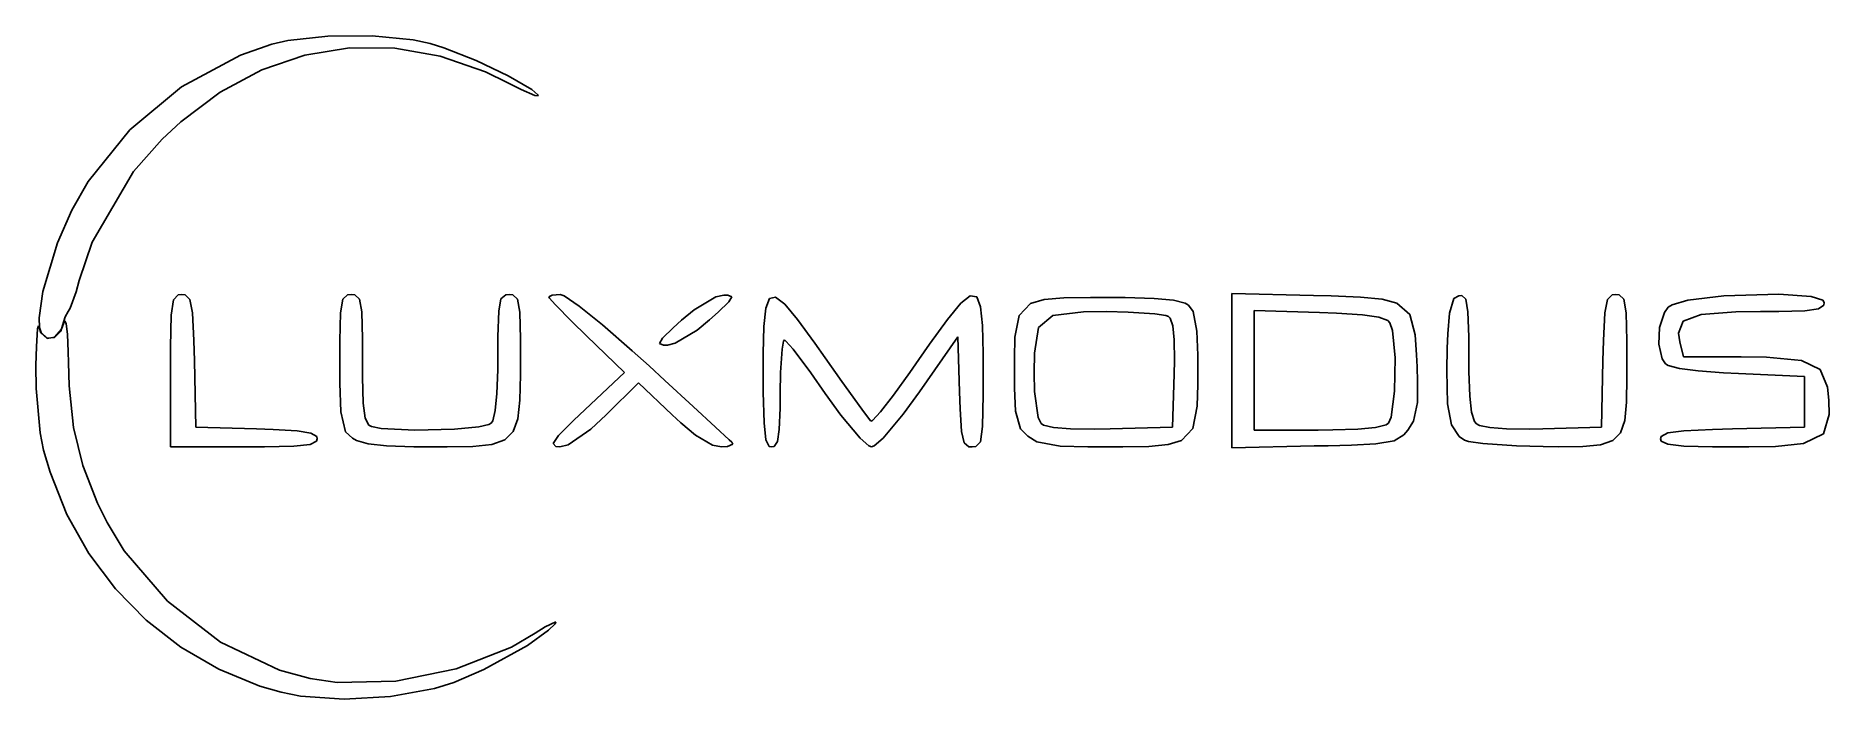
# Model space of a CAD drawing. Extents: x 2 to 320, y 2 to 119.
import ezdxf

# ---------------------------------------------------------------- set-up
doc = ezdxf.new("R2010")
doc.units = 0

msp = doc.modelspace()

# ---------------------------------------------------------------- linework, layer by layer
for p, q in [((38.385891, 115.768544), (43.931501, 117.731679)), ((43.931501, 117.731679), (46.793302, 118.391187)), ((46.793302, 118.391187), (53.875481, 119.159992)), ((53.875481, 119.159992), (61.695734, 119.190938)), ((61.695734, 119.190938), (68.966032, 118.478926)), ((68.966032, 118.478926), (71.992438, 117.842718)), ((71.992438, 117.842718), (74.43916, 117.085222)), ((27.960236, 110.132054), (38.385891, 115.768544)), ((49.81834, 115.776886), (42.148764, 113.154946)), ((57.703878, 117.066996), (49.81834, 115.776886)), ((65.717374, 117.010878), (57.703878, 117.066996)), ((73.770825, 115.594135), (65.717374, 117.010878)), ((81.776226, 112.802367), (73.770825, 115.594135)), ((74.43916, 117.085222), (80.171634, 114.821248)), ((80.171634, 114.821248), (85.830463, 112.126443)), ((42.148764, 113.154946), (34.783154, 109.215574)), ((85.733408, 110.88635), (81.776226, 112.802367)), ((85.830463, 112.126443), (89.984827, 109.682182)), ((18.810199, 102.537474), (27.960236, 110.132054)), ((34.783154, 109.215574), (27.809513, 103.973167)), ((88.121232, 109.673966), (85.733408, 110.88635)), ((90.543413, 108.643356), (88.121232, 109.673966)), ((89.984827, 109.682182), (91.050703, 108.766935)), ((91.13072, 108.58301), (90.543413, 108.643356)), ((91.050703, 108.766935), (91.13072, 108.58301)), ((11.401616, 93.37145), (18.810199, 102.537474)), ((27.809513, 103.973167), (24.497182, 100.867824)), ((24.497182, 100.867824), (19.435905, 95.134984)), ((8.495944, 88.319974), (11.401616, 93.37145)), ((19.435905, 95.134984), (12.097264, 82.607834)), ((5.957003, 82.518308), (8.495944, 88.319974)), ((12.097264, 82.607834), (9.828396, 75.828028)), ((3.348799, 73.874813), (5.957003, 82.518308)), ((2.70587, 69.229746), (3.348799, 73.874813)), ((9.27412, 73.847169), (8.237196, 70.9167)), ((9.828396, 75.828028), (9.27412, 73.847169)), ((26.527896, 72.421202), (27.349527, 73.271341)), ((27.349527, 73.271341), (27.968265, 73.328028)), ((27.968265, 73.328028), (28.579618, 73.271231)), ((28.579618, 73.271231), (29.415321, 72.490806)), ((56.537341, 72.522425), (57.371896, 73.277358)), ((57.371896, 73.277358), (58, 73.328028)), ((58, 73.328028), (58.626556, 73.278432)), ((58.626556, 73.278432), (59.460289, 72.551444)), ((84.542535, 72.582716), (85.375289, 73.279591)), ((85.375289, 73.279591), (86, 73.328028)), ((86, 73.328028), (86.626868, 73.278223)), ((86.626868, 73.278223), (87.460768, 72.545802)), ((93, 72.93445), (93.594327, 73.212414)), ((93.594327, 73.212414), (95.02324, 73.328028)), ((95.02324, 73.328028), (95.710609, 73.092456)), ((95.710609, 73.092456), (98.386386, 71.30554)), ((122.615562, 72.938739), (124, 73.262649)), ((124, 73.262649), (124.735531, 73.245605)), ((124.735531, 73.245605), (125.416717, 72.944478)), ((165.995934, 71.796114), (167.692084, 73.139622)), ((167.692084, 73.139622), (168.829188, 72.941349)), ((214, 59.865457), (214, 73.550434)), ((214, 73.550434), (228.477437, 73.176079)), ((228.477437, 73.176079), (231.652859, 73.092206)), ((231.652859, 73.092206), (236.83344, 72.889136)), ((253.339243, 72.635599), (254.25, 73.140099)), ((254.25, 73.140099), (254.778971, 73.176339)), ((254.778971, 73.176339), (255.498266, 72.521592)), ((280.584679, 72.490806), (281.420382, 73.271231)), ((281.420382, 73.271231), (282.031735, 73.328028)), ((282.031735, 73.328028), (282.646796, 73.274757)), ((282.646796, 73.274757), (283.466477, 72.506297)), ((294.827392, 72.319758), (301.200062, 73.116456)), ((301.200062, 73.116456), (310.913645, 73.410034)), ((310.913645, 73.410034), (316.663716, 72.979729)), ((7.882262, 70.328028), (7.311773, 69.390776)), ((8.237196, 70.9167), (7.882262, 70.328028)), ((26.132213, 69.707276), (26.527896, 72.421202)), ((29.415321, 72.490806), (29.873763, 70.09672)), ((29.873763, 70.09672), (30.121437, 65.219511)), ((56.008485, 65.135547), (56.134905, 70.119216)), ((56.134905, 70.119216), (56.537341, 72.522425)), ((59.460289, 72.551444), (59.863674, 70.253562)), ((59.863674, 70.253562), (59.991294, 65.504194)), ((84.00897, 65.901466), (84.138021, 70.398341)), ((84.138021, 70.398341), (84.542535, 72.582716)), ((87.460768, 72.545802), (87.863961, 70.227442)), ((87.863961, 70.227442), (87.991338, 65.43252)), ((93.136973, 72.72239), (93, 72.93445)), ((94.150182, 71.597991), (93.136973, 72.72239)), ((97.105266, 68.58581), (94.150182, 71.597991)), ((98.386386, 71.30554), (102.5266, 67.981277)), ((116.527382, 68.783216), (118.760392, 70.627772)), ((118.760392, 70.627772), (122.615562, 72.938739)), ((123.012343, 70.201237), (121.5, 68.845882)), ((124.900155, 72.031863), (123.012343, 70.201237)), ((125.416717, 72.944478), (124.900155, 72.031863)), ((131.119779, 67.690981), (131.446795, 70.942809)), ((131.446795, 70.942809), (132.09931, 72.667415)), ((132.09931, 72.667415), (133.186836, 72.886903)), ((133.186836, 72.886903), (134.818887, 71.623375)), ((134.818887, 71.623375), (137.104978, 68.898934)), ((163.63037, 68.930069), (165.995934, 71.796114)), ((168.829188, 72.941349), (169.517613, 71.182051)), ((169.517613, 71.182051), (169.867729, 67.842483)), ((176.342807, 69.652068), (178.382432, 71.749712)), ((178.382432, 71.749712), (180.787915, 72.440419)), ((180.787915, 72.440419), (184.257237, 72.747008)), ((187.726269, 70.28136), (182.339793, 69.647494)), ((184.257237, 72.747008), (188.985188, 72.825528)), ((191.821429, 70.312715), (187.726269, 70.28136)), ((188.985188, 72.825528), (191.88202, 72.828028)), ((195.681204, 70.242204), (191.821429, 70.312715)), ((191.88202, 72.828028), (195.14923, 72.810309)), ((195.14923, 72.810309), (200.264689, 72.658974)), ((200.411145, 69.938443), (195.681204, 70.242204)), ((200.264689, 72.658974), (203.712518, 72.331826)), ((202.333108, 69.643828), (200.411145, 69.938443)), ((203.712518, 72.331826), (205.761906, 71.803324)), ((205.761906, 71.803324), (206.346305, 71.455583)), ((206.346305, 71.455583), (207.171184, 70.336864)), ((207.171184, 70.336864), (207.830816, 66.851099)), ((229.538252, 70.164081), (218, 70.500134)), ((218, 70.500134), (218, 59.914081)), ((232.600151, 70.05822), (229.538252, 70.164081)), ((237.207301, 69.774313), (232.600151, 70.05822)), ((236.83344, 72.889136), (240.637871, 72.51199)), ((240.637871, 72.51199), (243.287187, 71.808392)), ((243.287187, 71.808392), (245.578845, 69.807575)), ((252.297907, 66.394356), (252.568099, 70.041829)), ((252.568099, 70.041829), (253.339243, 72.635599)), ((255.498266, 72.521592), (255.863022, 70.308815)), ((255.863022, 70.308815), (255.98963, 65.831929)), ((279.878563, 65.219511), (280.126237, 70.09672)), ((280.126237, 70.09672), (280.584679, 72.490806)), ((283.466477, 72.506297), (283.864411, 70.094637)), ((283.864411, 70.094637), (283.99121, 65.127004)), ((289.808993, 67.520097), (290.658536, 70.156988)), ((290.658536, 70.156988), (291.33485, 71.092314)), ((291.33485, 71.092314), (292.062462, 71.5458)), ((292.062462, 71.5458), (294.827392, 72.319758)), ((303.326985, 70.278937), (297.200345, 69.797713)), ((307.69113, 70.328028), (303.326985, 70.278937)), ((310.962319, 70.340487), (307.69113, 70.328028)), ((315.532482, 70.472421), (310.962319, 70.340487)), ((317.979696, 70.818749), (315.532482, 70.472421)), ((316.663716, 72.979729), (318.717102, 72.351397)), ((318.911966, 71.465515), (317.979696, 70.818749)), ((318.717102, 72.351397), (319, 71.928452)), ((319, 71.928452), (318.911966, 71.465515)), ((2.223859, 64.116), (2.443913, 67.258616)), ((2.443913, 67.258616), (2.62202, 67.798787)), ((2.62202, 67.798787), (2.713393, 67.519573)), ((2.789215, 67.519573), (2.70587, 69.229746)), ((2.713393, 67.519573), (3.030789, 66.547536)), ((3.070029, 66.599466), (2.789215, 67.519573)), ((6.539193, 66.87251), (5.443349, 65.709449)), ((5.464303, 65.820194), (6.676873, 67.22288)), ((6.854199, 67.839512), (6.539193, 66.87251)), ((6.676873, 67.22288), (7.106475, 68.333279)), ((7.311773, 69.390776), (6.854199, 67.839512)), ((7.106475, 68.333279), (7.252391, 68.664896)), ((7.252391, 68.664896), (7.517315, 68.172729)), ((7.517315, 68.172729), (7.728883, 66.295121)), ((26.008265, 64.071845), (26.132213, 69.707276)), ((99.711035, 66.024613), (97.105266, 68.58581)), ((102.5266, 67.981277), (107.806908, 63.380087)), ((113.162024, 65.600069), (115.032522, 67.431381)), ((115.032522, 67.431381), (116.527382, 68.783216)), ((119.284588, 67.034819), (115.397213, 64.704547)), ((121.5, 68.845882), (119.284588, 67.034819)), ((131.008746, 62.889831), (131.119779, 67.690981)), ((137.104978, 68.898934), (140.154622, 64.735682)), ((160.485025, 64.560732), (163.63037, 68.930069)), ((169.867729, 67.842483), (169.989902, 62.903401)), ((175.601133, 65.812374), (176.342807, 69.652068)), ((179.801867, 67.49859), (179.044601, 62.930448)), ((182.339793, 69.647494), (179.801867, 67.49859)), ((202.789728, 69.479145), (202.333108, 69.643828)), ((203.111084, 69.149578), (202.789728, 69.479145)), ((203.574635, 67.787464), (203.111084, 69.149578)), ((203.813779, 65.3399), (203.574635, 67.787464)), ((207.830816, 66.851099), (207.984018, 62.625134)), ((240.098665, 69.349096), (237.207301, 69.774313)), ((241.641936, 68.728496), (240.098665, 69.349096)), ((242.02294, 68.328028), (241.641936, 68.728496)), ((242.472059, 66.98864), (242.02294, 68.328028)), ((242.94335, 62.105452), (242.472059, 66.98864)), ((245.578845, 69.807575), (246.514835, 66.215129)), ((289.662477, 64.521536), (289.808993, 67.520097)), ((294.015652, 68.609106), (293.1406, 66.477124)), ((297.200345, 69.797713), (294.015652, 68.609106)), ((2.136182, 60.788127), (2.223859, 64.116)), ((3.030789, 66.547536), (4.115123, 65.570293)), ((4.126799, 65.605829), (3.070029, 66.599466)), ((4.115123, 65.570293), (5.464303, 65.820194)), ((5.443349, 65.709449), (4.126799, 65.605829)), ((7.728883, 66.295121), (7.866125, 63.218184)), ((26, 59.828028), (26.008265, 64.071845)), ((30.121437, 65.219511), (30.218265, 61.578028)), ((56, 61.384732), (56.008485, 65.135547)), ((59.991294, 65.504194), (60, 61.935017)), ((84, 62.528028), (84.00897, 65.901466)), ((87.991338, 65.43252), (88, 61.828028)), ((106.42207, 59.508356), (99.711035, 66.024613)), ((112.642796, 64.682744), (113.162024, 65.600069)), ((113.305602, 64.38042), (112.642796, 64.682744)), ((114.027382, 64.36645), (113.305602, 64.38042)), ((115.397213, 64.704547), (114.027382, 64.36645)), ((134.331421, 63.686934), (134.05918, 59.514393)), ((134.599341, 65.110767), (134.331421, 63.686934)), ((134.75, 65.298791), (134.599341, 65.110767)), ((135.033325, 65.099832), (134.75, 65.298791)), ((136.282593, 63.66111), (135.033325, 65.099832)), ((139.416992, 59.484841), (136.282593, 63.66111)), ((140.154622, 64.735682), (142, 62.121408)), ((158.585444, 61.818343), (160.485025, 64.560732)), ((165.5, 65.828028), (158.675413, 56.078028)), ((165.786212, 56.078028), (165.5, 65.828028)), ((175.503121, 62.024689), (175.601133, 65.812374)), ((203.845886, 61.629114), (203.813779, 65.3399)), ((246.514835, 66.215129), (246.754076, 62.681966)), ((252.101928, 59.872677), (252.196703, 63.816775)), ((252.196703, 63.816775), (252.297907, 66.394356)), ((255.98963, 65.831929), (256, 62.523797)), ((279.781735, 61.578028), (279.878563, 65.219511)), ((283.99121, 65.127004), (284, 61.399457)), ((290.257686, 61.95329), (289.662477, 64.521536)), ((293.1406, 66.477124), (293.371593, 64.983619)), ((293.371593, 64.983619), (294.038104, 62.328028)), ((2.194555, 56.716562), (2.136182, 60.788127)), ((7.866125, 63.218184), (7.90032, 61.288127)), ((7.90032, 61.288127), (8.026976, 57.158549)), ((30.218265, 61.578028), (30.5, 49.828028)), ((56.009951, 57.646581), (56, 61.384732)), ((60, 61.935017), (60.01406, 58.722173)), ((83.980642, 60.015702), (84, 62.528028)), ((88, 61.828028), (87.996641, 59.092377)), ((107.806908, 63.380087), (110.77324, 60.682027)), ((110.77324, 60.682027), (113.550047, 58.124282)), ((131, 59.901352), (131.008746, 62.889831)), ((142, 62.121408), (144.958305, 57.929511)), ((156.983628, 59.52071), (158.585444, 61.818343)), ((169.989902, 62.903401), (170, 59.828028)), ((175.5, 59.703961), (175.503121, 62.024689)), ((179.044601, 62.930448), (179, 59.4566)), ((203.789728, 59.244458), (203.845886, 61.629114)), ((207.984018, 62.625134), (208, 59.762287)), ((242.869513, 56.210136), (242.94335, 62.105452)), ((246.754076, 62.681966), (246.841161, 60.516784)), ((246.841161, 60.516784), (246.925587, 57.951217)), ((256, 62.523797), (256.017363, 59.698449)), ((279.5, 49.828028), (279.781735, 61.578028)), ((284, 61.399457), (284.001021, 58.672438)), ((290.84553, 61.078028), (290.257686, 61.95329)), ((291.324368, 60.788394), (290.84553, 61.078028)), ((293.3341, 60.25975), (291.324368, 60.788394)), ((294.038104, 62.328028), (304.269052, 62.313286)), ((304.269052, 62.313286), (308.770934, 62.2571)), ((308.770934, 62.2571), (314.97254, 61.671158)), ((314.97254, 61.671158), (318.247715, 60.053935)), ((26, 46.328028), (26, 59.828028)), ((56.153269, 52.572946), (56.009951, 57.646581)), ((60.01406, 58.722173), (60.153942, 54.111065)), ((83.827344, 55.832716), (83.980642, 60.015702)), ((87.996641, 59.092377), (87.899839, 54.625518)), ((99.461035, 52.961395), (106.42207, 59.508356)), ((108.931588, 57.697723), (103.186796, 52.012875)), ((114.891557, 52.012875), (108.931588, 57.697723)), ((113.550047, 58.124282), (118.597037, 53.477861)), ((131.012787, 56.045504), (131, 59.901352)), ((134.05918, 59.514393), (134, 55.828028)), ((142, 55.809292), (139.416992, 59.484841)), ((144.958305, 57.929511), (148.473304, 53.023214)), ((154.06795, 55.498714), (156.983628, 59.52071)), ((170, 59.828028), (169.991692, 55.587204)), ((175.511908, 56.747885), (175.5, 59.703961)), ((179, 59.4566), (179.085149, 56.14539)), ((203.5, 49.828028), (203.789728, 59.244458)), ((207.995739, 57.40161), (207.891242, 53.543078)), ((208, 59.762287), (207.995739, 57.40161)), ((214, 46.18048), (214, 59.865457)), ((218, 59.914081), (218, 49.328028)), ((246.925587, 57.951217), (246.902177, 54.208764)), ((252.256289, 53.97316), (252.101928, 59.872677)), ((256.017363, 59.698449), (256.167709, 55.337451)), ((284.001021, 58.672438), (283.938489, 54.244252)), ((296.64659, 59.812116), (293.3341, 60.25975)), ((301.141853, 59.461707), (296.64659, 59.812116)), ((303.79553, 59.328028), (301.141853, 59.461707)), ((315.5, 58.828028), (303.79553, 59.328028)), ((315.5, 54.328028), (315.5, 58.828028)), ((318.247715, 60.053935), (319.568199, 56.925603)), ((2.917331, 48.853751), (2.194555, 56.716562)), ((8.026976, 57.158549), (8.821929, 49.755767)), ((60.153942, 54.111065), (60.503724, 51.457493)), ((83.52474, 52.806674), (83.827344, 55.832716)), ((87.899839, 54.625518), (87.527538, 51.345257)), ((131.142473, 50.597557), (131.012787, 56.045504)), ((134, 55.828028), (133.985917, 53.186752)), ((144.751029, 51.984015), (142, 55.809292)), ((151.768633, 52.54014), (154.06795, 55.498714)), ((158.675413, 56.078028), (155.781786, 52.119456)), ((165.884382, 53.096275), (165.786212, 56.078028)), ((169.991692, 55.587204), (169.867688, 49.953361)), ((175.671403, 52.661067), (175.511908, 56.747885)), ((179.085149, 56.14539), (179.71692, 51.545874)), ((242.279511, 51.615198), (242.869513, 56.210136)), ((246.902177, 54.208764), (246.212734, 50.892969)), ((256.167709, 55.337451), (256.497639, 52.4755)), ((283.938489, 54.244252), (283.632745, 51.024824)), ((315.5, 49.828028), (315.5, 54.328028)), ((319.568199, 56.925603), (319.7991, 54.644825)), ((319.7991, 54.644825), (319.852092, 52.102248)), ((56.995326, 49.034263), (56.153269, 52.572946)), ((60.503724, 51.457493), (61.13647, 50.207172)), ((82.8, 50.528028), (83.076997, 50.979243)), ((83.076997, 50.979243), (83.52474, 52.806674)), ((87.527538, 51.345257), (86.693268, 49.068407)), ((94.756276, 48.339921), (97.409544, 51.016153)), ((97.409544, 51.016153), (99.461035, 52.961395)), ((103.186796, 52.012875), (100.476603, 49.47934)), ((116.423067, 50.587205), (114.891557, 52.012875)), ((118.597037, 53.477861), (122.567216, 49.826005)), ((133.985917, 53.186752), (133.849198, 49.4042)), ((148.163393, 47.871389), (144.751029, 51.984015)), ((148.473304, 53.023214), (149.814764, 51.211242)), ((149.814764, 51.211242), (150.085444, 50.881231)), ((150.085444, 50.881231), (150.364585, 51.003861)), ((150.364585, 51.003861), (151.768633, 52.54014)), ((155.781786, 52.119456), (152.235243, 47.894997)), ((166.139228, 49.070403), (165.884382, 53.096275)), ((176.57101, 49.534563), (175.671403, 52.661067)), ((179.71692, 51.545874), (180.230594, 50.497434)), ((207.891242, 53.543078), (207.142504, 49.618791)), ((241.8, 50.528028), (242.279511, 51.615198)), ((246.212734, 50.892969), (245.181809, 49.301391)), ((252.957746, 50.255989), (252.256289, 53.97316)), ((256.497639, 52.4755), (257.037665, 50.847936)), ((257.037665, 50.847936), (257.395999, 50.414342)), ((283.632745, 51.024824), (282.895254, 48.823299)), ((319.852092, 52.102248), (318.832381, 48.668623)), ((3.515032, 45.788127), (2.917331, 48.853751)), ((8.821929, 49.755767), (10.454141, 43.019945)), ((30.5, 49.828028), (41.25, 49.544196)), ((41.25, 49.544196), (44.195291, 49.451819)), ((44.195291, 49.451819), (48.452454, 49.201179)), ((48.452454, 49.201179), (50.879285, 48.806113)), ((50.879285, 48.806113), (51.892854, 48.198727)), ((52, 47.794196), (51.882553, 47.382923)), ((51.892854, 48.198727), (52, 47.794196)), ((58.222506, 47.884732), (56.995326, 49.034263)), ((58.943087, 47.474742), (58.222506, 47.884732)), ((61.13647, 50.207172), (61.581787, 49.935017)), ((61.581787, 49.935017), (63.293532, 49.582208)), ((63.293532, 49.582208), (69.267542, 49.291286)), ((69.267542, 49.291286), (76.316445, 49.488291)), ((76.316445, 49.488291), (80.629585, 49.909322)), ((80.629585, 49.909322), (82.38729, 50.30186)), ((82.38729, 50.30186), (82.8, 50.528028)), ((86.693268, 49.068407), (85.210561, 47.611778)), ((93.806137, 46.945371), (94.756276, 48.339921)), ((100.476603, 49.47934), (96.415908, 46.69093)), ((119.021425, 48.405889), (116.423067, 50.587205)), ((122.020546, 46.637641), (119.021425, 48.405889)), ((122.567216, 49.826005), (124.979, 47.611684)), ((131.471829, 47.617246), (131.142473, 50.597557)), ((133.849198, 49.4042), (133.514289, 47.283106)), ((149.698065, 46.519132), (148.163393, 47.871389)), ((152.235243, 47.894997), (150.659746, 46.518414)), ((166.603308, 47.05939), (166.139228, 49.070403)), ((169.867688, 49.953361), (169.472638, 47.237603)), ((177.860784, 48.239675), (176.57101, 49.534563)), ((179.500168, 47.249925), (177.860784, 48.239675)), ((180.230594, 50.497434), (180.687855, 50.201054)), ((180.687855, 50.201054), (182.450085, 49.766199)), ((182.450085, 49.766199), (185.439731, 49.534349)), ((185.439731, 49.534349), (189.77336, 49.496464)), ((189.77336, 49.496464), (192.480594, 49.547434)), ((192.480594, 49.547434), (203.5, 49.828028)), ((207.142504, 49.618791), (205.12009, 47.461038)), ((218, 49.328028), (229.3, 49.328028)), ((229.3, 49.328028), (231.945196, 49.347117)), ((231.945196, 49.347117), (236.322686, 49.498956)), ((236.322686, 49.498956), (239.462809, 49.800408)), ((239.462809, 49.800408), (241.341369, 50.24915)), ((241.341369, 50.24915), (241.8, 50.528028)), ((244.492231, 48.506223), (242.807138, 47.446231)), ((245.181809, 49.301391), (244.492231, 48.506223)), ((254.312552, 48.158095), (252.957746, 50.255989)), ((255.268166, 47.540417), (254.312552, 48.158095)), ((257.395999, 50.414342), (257.885259, 50.151478)), ((257.885259, 50.151478), (259.72857, 49.755712)), ((259.72857, 49.755712), (262.691299, 49.535728)), ((262.691299, 49.535728), (266.733079, 49.494521)), ((266.733079, 49.494521), (269.145999, 49.541897)), ((269.145999, 49.541897), (279.5, 49.828028)), ((282.895254, 48.823299), (281.53748, 47.448824)), ((290, 47.798151), (290.120281, 48.209065)), ((290.115264, 47.385629), (290, 47.798151)), ((290.120281, 48.209065), (291.285509, 48.819746)), ((291.285509, 48.819746), (294.134703, 49.210812)), ((294.134703, 49.210812), (299.209152, 49.456557)), ((299.209152, 49.456557), (302.75, 49.548151)), ((302.75, 49.548151), (315.5, 49.828028)), ((318.832381, 48.668623), (315.32045, 46.952685)), ((4.651857, 41.863624), (3.515032, 45.788127)), ((39, 46.328028), (26, 46.328028)), ((42.646618, 46.341274), (39, 46.328028)), ((47.839849, 46.472089), (42.646618, 46.341274)), ((50.722659, 46.797219), (47.839849, 46.472089)), ((51.882553, 47.382923), (50.722659, 46.797219)), ((61.018076, 46.867028), (58.943087, 47.474742)), ((64.269543, 46.505487), (61.018076, 46.867028)), ((69.095141, 46.345903), (64.269543, 46.505487)), ((72.222506, 46.328028), (69.095141, 46.345903)), ((75.007133, 46.331328), (72.222506, 46.328028)), ((79.553962, 46.426427), (75.007133, 46.331328)), ((82.892948, 46.792181), (79.553962, 46.426427)), ((85.210561, 47.611778), (82.892948, 46.792181)), ((94.283336, 46.427718), (93.806137, 46.945371)), ((94.971003, 46.371231), (94.283336, 46.427718)), ((96.415908, 46.69093), (94.971003, 46.371231)), ((123.625763, 46.328028), (122.020546, 46.637641)), ((124.666722, 46.391846), (123.625763, 46.328028)), ((125.623457, 46.839733), (124.666722, 46.391846)), ((124.979, 47.611684), (125.45, 47.182027)), ((125.45, 47.182027), (125.623457, 46.839733)), ((132.073887, 46.44374), (131.471829, 47.617246)), ((132.5, 46.328028), (132.073887, 46.44374)), ((132.917044, 46.417221), (132.5, 46.328028)), ((133.514289, 47.283106), (132.917044, 46.417221)), ((150.175413, 46.338529), (149.698065, 46.519132)), ((150.659746, 46.518414), (150.175413, 46.338529)), ((167.434094, 46.380858), (166.603308, 47.05939)), ((168.036212, 46.328028), (167.434094, 46.380858)), ((168.653107, 46.385143), (168.036212, 46.328028)), ((169.472638, 47.237603), (168.653107, 46.385143)), ((183.590061, 46.500975), (179.500168, 47.249925)), ((188.498271, 46.342983), (183.590061, 46.500975)), ((191.888278, 46.328028), (188.498271, 46.342983)), ((194.719441, 46.331581), (191.888278, 46.328028)), ((199.346982, 46.418712), (194.719441, 46.331581)), ((202.751278, 46.743012), (199.346982, 46.418712)), ((205.12009, 47.461038), (202.751278, 46.743012)), ((228.590648, 46.504254), (214, 46.18048)), ((231.084699, 46.561029), (228.590648, 46.504254)), ((235.203757, 46.673545), (231.084699, 46.561029)), ((239.539969, 46.895413), (235.203757, 46.673545)), ((242.807138, 47.446231), (239.539969, 46.895413)), ((255.954855, 47.322683), (255.268166, 47.540417)), ((258.515317, 46.927722), (255.954855, 47.322683)), ((264.467895, 46.506972), (258.515317, 46.927722)), ((269.178571, 46.395708), (264.467895, 46.506972)), ((271.857113, 46.379146), (269.178571, 46.395708)), ((276.206945, 46.417601), (271.857113, 46.379146)), ((279.370889, 46.710542), (276.206945, 46.417601)), ((281.53748, 47.448824), (279.370889, 46.710542)), ((291.254366, 46.798271), (290.115264, 47.385629)), ((294.087093, 46.47235), (291.254366, 46.798271)), ((299.19208, 46.34129), (294.087093, 46.47235)), ((302.777494, 46.328028), (299.19208, 46.34129)), ((305.613642, 46.337812), (302.777494, 46.328028)), ((310.335392, 46.443325), (305.613642, 46.337812)), ((315.32045, 46.952685), (310.335392, 46.443325)), ((7.645534, 34.386006), (4.651857, 41.863624)), ((10.454141, 43.019945), (13.061696, 36.38124)), ((13.061696, 36.38124), (14.774378, 32.920229)), ((11.536376, 27.467711), (7.645534, 34.386006)), ((14.774378, 32.920229), (17.775341, 27.943832)), ((16.248931, 21.185709), (11.536376, 27.467711)), ((17.775341, 27.943832), (25.466716, 18.980761)), ((21.70775, 15.616969), (16.248931, 21.185709)), ((25.466716, 18.980761), (34.865998, 11.756002)), ((27.837381, 10.838463), (21.70775, 15.616969)), ((86.398054, 10.827241), (90.624765, 13.30755)), ((92.97543, 13.841932), (89.224133, 11.122072)), ((90.624765, 13.30755), (92.388277, 14.443721)), ((92.388277, 14.443721), (94.25999, 15.342226)), ((94.137658, 14.993895), (92.97543, 13.841932)), ((94.25999, 15.342226), (94.137658, 14.993895)), ((34.562375, 6.927158), (27.837381, 10.838463)), ((34.865998, 11.756002), (45.319552, 6.77197)), ((76.595978, 6.991705), (86.398054, 10.827241)), ((89.224133, 11.122072), (81.526674, 6.86922)), ((41.807282, 3.960024), (34.562375, 6.927158)), ((45.319552, 6.77197), (50.73742, 5.277232)), ((65.926236, 4.84362), (76.595978, 6.991705)), ((81.526674, 6.86922), (76.17871, 4.592763)), ((45.601124, 2.854575), (41.807282, 3.960024)), ((50.73742, 5.277232), (55.505477, 4.607794)), ((55.505477, 4.607794), (65.926236, 4.84362)), ((72.759315, 3.535451), (64.984041, 2.107252)), ((76.17871, 4.592763), (72.759315, 3.535451)), ((48.998413, 2.184759), (45.601124, 2.854575)), ((56.748422, 1.639096), (48.998413, 2.184759)), ((64.984041, 2.107252), (56.748422, 1.639096))]:
    msp.add_line(p, q)

doc.saveas('drawing.dxf')
